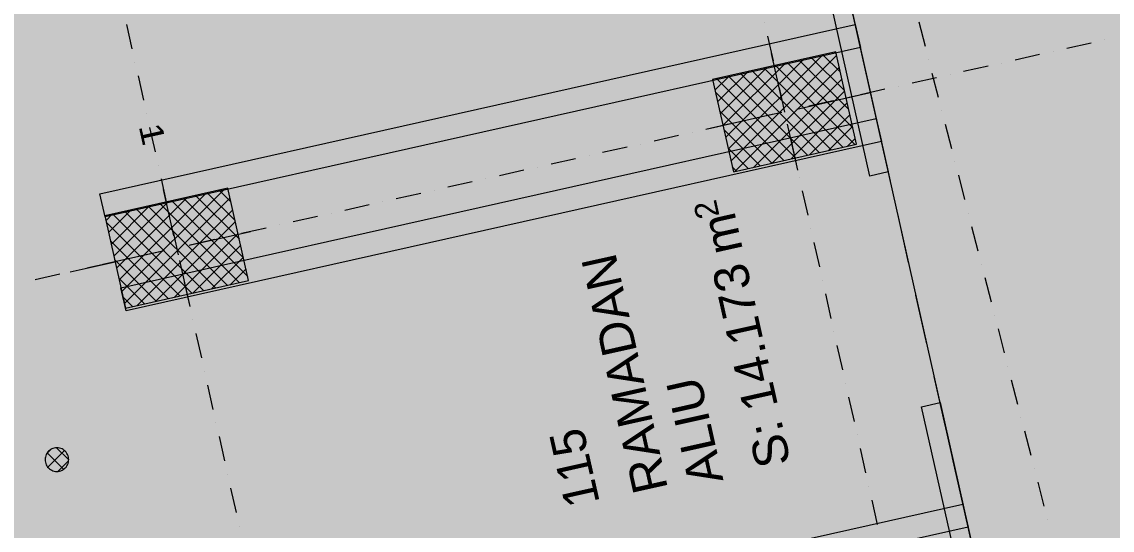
# Model space of a CAD drawing. Header units: centimetres. Extents: x -6805 to 4309, y -7338 to 617.
# Drawn here: x 29 to 721, y -2699 to -2376 of the extents above; entities that cross this region are included whole.
import ezdxf

# ---------------------------------------------------------------- set-up
doc = ezdxf.new("R2010")
doc.units = ezdxf.units.CM
for name, color, linetype, true_color in [('PDF_ - rruga_ndarjet anesore', 7, 'Continuous', 0x7f7f7f), ('PDF_065 Möbel Einrichtung', 7, 'Continuous', 0x7f7f7f), ('PDF_A - Akset', 7, 'Continuous', 0xfd4435), ('PDF_A - Pllaka Themel', 7, 'Continuous', 0x7f7f7f), ('PDF_A -Polyline', 7, 'Continuous', 0x7f7f7f)]:
    doc.layers.add(name, color=color, linetype=linetype, true_color=true_color)
for name, color, linetype in [('PDF_- GARAZHE', 7, 'Continuous'), ('PDF_A - Fill Zone', 7, 'Continuous'), ('PDF_A - Shtyllat', 7, 'Continuous')]:
    doc.layers.add(name, color=color, linetype=linetype)
doc.styles.add('PDF Arial', font='')
doc.styles.get('PDF Arial').set_extended_font_data('Arial')

msp = doc.modelspace()

# ---------------------------------------------------------------- hatches: boundary and pattern name
at = {"layer": 'PDF_A - Fill Zone', "true_color": 0x93a0c6, "transparency": 33554559}
msp.add_hatch(color=253, dxfattribs=at).paths.add_polyline_path([(-447.66, -308.22), (916.94, -308.22), (916.94, -1306.84), (921.31, -1326.37), (872.49, -1337.33), (1189.12, -2748.46), (667.5, -2865.5), (356.01, -1477.32), (320.99, -1485.18), (248.37, -1161.51), (-99.87, -1161.51), (-99.87, -1589.37), (-447.66, -1589.37)])
at = {"layer": 'PDF_A - Pllaka Themel', "true_color": 0xd5d5d5, "transparency": 33554559}
h = msp.add_hatch(color=254, dxfattribs=at)
h.paths.add_polyline_path([(-5581.92, -878.77), (-5581.92, -838.74), (-5656.99, -838.74), (-5656.99, -378.27), (-5641.97, -378.27), (-5641.97, 287.29), (-2884.66, 287.29), (-432.6, 287.29), (-419.79, 287.29), (978.3, 287.29), (978.3, -308.22), (1644.1, -308.22), (1644.1, -1142.36), (931.04, -1302.36), (1552.22, -1164.4), (1863.25, -2555.08), (1863.27, -2555.07), (2158.71, -3867.26), (2155.22, -3868.03), (2646.93, -6059.23), (2017.8, -6200.41), (2017.67, -6199.86), (-1597.03, -7011.01), (-1702.67, -6540.31), (-1846.28, -6572.52), (-1976.98, -6060.13), (-1982.53, -5964.43), (-1838.96, -5932.29), (-2055.74, -4966.25), (-2419.29, -4966.25), (-2929.7, -4966.25), (-2929.7, -2144.79), (-2909.68, -2144.79), (-2904.73, -1595.67), (-4731.2, -1619.36), (-4671.15, -1619.36), (-4671.15, -2159.83), (-5099.03, -2159.81), (-5102.54, -2159.76), (-5106.05, -2159.61), (-5109.55, -2159.37), (-5113.04, -2159.02), (-5116.52, -2158.59), (-5119.99, -2158.04), (-5123.44, -2157.41), (-5126.87, -2156.67), (-5130.27, -2155.85), (-5133.66, -2154.92), (-5137.02, -2153.9), (-5140.35, -2152.79), (-5143.64, -2151.59), (-5146.9, -2150.29), (-5150.13, -2148.9), (-5153.31, -2147.42), (-5156.45, -2145.85), (-5159.54, -2144.2), (-5162.59, -2142.46), (-5165.59, -2140.63), (-5168.53, -2138.72), (-5171.42, -2136.74), (-5174.26, -2134.66), (-5177.03, -2132.51), (-5179.74, -2130.29), (-5182.39, -2127.99), (-5184.97, -2125.61), (-5187.49, -2123.17), (-5189.94, -2120.65), (-5192.31, -2118.06), (-5194.61, -2115.42), (-5196.84, -2112.71), (-5198.99, -2109.93), (-5201.06, -2107.1), (-5203.05, -2104.21), (-5204.96, -2101.26), (-5206.78, -2098.27), (-5208.52, -2095.21), (-5210.18, -2092.12), (-5211.74, -2088.99), (-5213.22, -2085.8), (-5214.61, -2082.58), (-5215.9, -2079.32), (-5217.11, -2076.02), (-5218.22, -2072.69), (-5219.24, -2069.33), (-5220.16, -2065.95), (-5220.99, -2062.55), (-5221.72, -2059.11), (-5222.36, -2055.66), (-5222.9, -2052.19), (-5223.34, -2048.71), (-5223.69, -2045.22), (-5223.93, -2041.71), (-5224.08, -2038.21), (-5224.13, -2034.71), (-5224.12, -1589.37), (-5276.67, -1564.36), (-5842.14, -1564.36), (-5842.14, -878.77)])
h.paths.add_polyline_path([(-1884.8, -2746.4), (-1725.78, -2754.1), (-263.28, -2617.91), (-272.05, -2578.85), (-296.78, -2580.25), (-343.47, -2075.77), (-1348.13, -2129.78), (-1534.78, -2147.18), (-1533.4, -2162.02), (-1836.78, -2167.48), (-1836.78, -2147.45), (-1876.81, -2147.45), (-1876.81, -2187.49), (-1531.07, -2187.03), (-1493.33, -2681.24), (-1884.8, -2706.36)])
h.paths.add_polyline_path([(-452.61, -1589.37), (-91.92, -1583.39), (-92.31, -1174.02), (283, -1174.02), (283, -828.73), (-419.79, -828.73), (-427.6, -828.73), (-452.61, -828.73)])
h.paths.add_polyline_path([(413.21, -3713.81), (401.11, -3715.64), (389.02, -3717.55), (376.94, -3719.54), (364.87, -3721.61), (352.83, -3723.77), (340.79, -3726.01), (328.77, -3728.32), (316.77, -3730.71), (304.78, -3733.18)])
at = {"layer": 'PDF_A - Pllaka Themel', "true_color": 0xbfbfbf, "transparency": 33554559}
h = msp.add_hatch(color=9, dxfattribs=at)
h.paths.add_polyline_path([(-5637.01, -378.27), (-5637.01, -315.22), (-447.66, -308.19), (-447.66, -308.22), (963.52, -308.22), (963.52, -763.68), (936, -763.68), (936, -863.76), (963.52, -863.76), (964.76, -1337.14), (925.69, -1345.91), (892.3, -1353.4), (988.45, -1782.56), (1104.37, -2300.85), (1195.01, -2706.12), (1170.59, -2711.59), (1193.36, -2813.05), (1455.74, -3983.06), (1827.47, -5638.02), (1828.36, -5640.74), (1829.15, -5643.5), (1829.85, -5646.27), (1830.45, -5649.07), (1830.96, -5651.88), (1831.36, -5654.72), (1831.66, -5657.56), (1831.87, -5660.41), (1831.97, -5663.28), (1831.97, -5666.14), (1831.89, -5669), (1831.69, -5671.85), (1831.39, -5674.7), (1831, -5677.54), (1830.51, -5680.35), (1829.92, -5683.16), (1829.24, -5685.93), (1828.46, -5688.68), (1827.57, -5691.41), (1826.6, -5694.1), (1825.54, -5696.75), (1824.38, -5699.37), (1823.12, -5701.94), (1821.78, -5704.47), (1820.36, -5706.95), (1818.84, -5709.39), (1817.26, -5711.76), (1815.57, -5714.08), (1813.81, -5716.34), (1811.98, -5718.54), (1810.07, -5720.67), (1808.09, -5722.73), (1806.03, -5724.72), (1803.91, -5726.64), (1801.72, -5728.48), (1799.47, -5730.25), (1797.16, -5731.93), (1794.79, -5733.54), (1792.36, -5735.06), (1789.88, -5736.5), (1787.36, -5737.84), (1784.8, -5739.1), (1782.18, -5740.27), (1779.53, -5741.34), (1776.84, -5742.32), (-1865.84, -6559.76), (-1972.03, -6060.13), (1187.39, -5351.16), (1189.51, -5350.66), (1191.61, -5350.07), (1193.68, -5349.39), (1195.73, -5348.62), (1197.73, -5347.75), (1199.69, -5346.8), (1201.61, -5345.77), (1203.49, -5344.64), (1205.3, -5343.44), (1207.07, -5342.15), (1208.77, -5340.79), (1210.42, -5339.35), (1212, -5337.85), (1213.51, -5336.27), (1214.94, -5334.62), (1216.3, -5332.92), (1217.59, -5331.15), (1218.79, -5329.34), (1219.92, -5327.46), (1220.96, -5325.54), (1221.91, -5323.58), (1222.78, -5321.58), (1223.55, -5319.53), (1224.23, -5317.46), (1224.82, -5315.36), (1225.32, -5313.24), (1225.72, -5311.09), (1226.02, -5308.93), (1226.23, -5306.75), (1226.34, -5304.58), (1226.35, -5302.4), (1226.28, -5300.21), (1226.1, -5298.04), (1225.82, -5295.88), (1225.45, -5293.73), (1224.97, -5291.59), (967.71, -4147.99), (967.16, -4145.82), (966.5, -4143.68), (965.76, -4141.58), (964.92, -4139.51), (963.99, -4137.47), (962.97, -4135.49), (961.86, -4133.55), (960.67, -4131.65), (959.39, -4129.82), (958.04, -4128.05), (956.6, -4126.34), (955.09, -4124.68), (953.5, -4123.11), (951.86, -4121.6), (950.14, -4120.18), (948.36, -4118.82), (946.52, -4117.55), (944.63, -4116.36), (942.68, -4115.26), (940.7, -4114.24), (938.66, -4113.31), (936.59, -4112.48), (934.48, -4111.74), (932.34, -4111.1), (930.17, -4110.55), (927.98, -4110.1), (925.78, -4109.75), (923.56, -4109.49), (921.33, -4109.34), (919.09, -4109.28), (916.86, -4109.32), (914.63, -4109.47), (912.41, -4109.71), (910.2, -4110.05), (908.01, -4110.49), (526.4, -4196.13), (467.81, -4209.28), (455.58, -4213.1), (443.37, -4217.02), (431.2, -4221.04), (419.06, -4225.14), (406.95, -4229.34), (394.87, -4233.64), (382.82, -4238.02), (370.82, -4242.51), (358.84, -4247.08), (346.9, -4251.74), (335, -4256.5), (323.13, -4261.35), (311.3, -4266.29), (299.52, -4271.32), (287.76, -4276.44), (276.06, -4281.65), (264.38, -4286.96), (252.76, -4292.35), (241.17, -4297.83), (229.62, -4303.41), (218.13, -4309.06), (206.67, -4314.81), (195.26, -4320.65), (183.89, -4326.58), (172.57, -4332.6), (161.3, -4338.69), (150.07, -4344.88), (138.9, -4351.16), (127.76, -4357.52), (116.69, -4363.96), (105.66, -4370.49), (94.67, -4377.1), (83.75, -4383.8), (72.87, -4390.59), (62.05, -4397.46), (51.28, -4404.41), (40.57, -4411.44), (29.91, -4418.56), (19.3, -4425.76), (8.75, -4433.04), (-1.74, -4440.41), (-13.44, -4447.77), (-25.18, -4455.07), (-36.98, -4462.26), (-48.83, -4469.39), (-60.73, -4476.42), (-72.67, -4483.38), (-84.67, -4490.25), (-96.72, -4497.03), (-108.81, -4503.72), (-120.96, -4510.33), (-133.14, -4516.85), (-145.38, -4523.29), (-157.66, -4529.64), (-169.99, -4535.9), (-182.35, -4542.07), (-194.77, -4548.16), (-207.22, -4554.16), (-219.72, -4560.06), (-232.26, -4565.88), (-244.84, -4571.62), (-257.46, -4577.25), (-270.12, -4582.81), (-282.82, -4588.26), (-295.56, -4593.64), (-308.33, -4598.91), (-321.15, -4604.1), (-333.99, -4609.2), (-346.88, -4614.21), (-359.81, -4619.12), (-372.76, -4623.95), (-385.74, -4628.67), (-398.77, -4633.31), (-411.82, -4637.86), (-424.92, -4642.31), (-438.03, -4646.67), (-451.18, -4650.93), (-464.37, -4655.11), (-477.57, -4659.18), (-490.81, -4663.17), (-2040.76, -5010.98), (-2050.79, -4966.25), (-2414.34, -4966.25), (-2414.34, -4749.36), (-2414.57, -2387.78), (-2414.58, -2276.48), (-2415.05, -2272.78), (-2415.63, -2269.1), (-2416.31, -2265.43), (-2417.08, -2261.78), (-2417.93, -2258.14), (-2418.89, -2254.54), (-2419.94, -2250.96), (-2421.09, -2247.41), (-2422.32, -2243.88), (-2423.65, -2240.39), (-2425.06, -2236.94), (-2426.57, -2233.53), (-2428.15, -2230.15), (-2429.84, -2226.82), (-2431.6, -2223.53), (-2433.45, -2220.29), (-2435.38, -2217.11), (-2437.39, -2213.97), (-2439.5, -2210.88), (-2441.67, -2207.85), (-2443.93, -2204.87), (-2446.26, -2201.96), (-2448.66, -2199.11), (-2451.13, -2196.32), (-2453.69, -2193.59), (-2456.31, -2190.94), (-2459, -2188.35), (-2461.74, -2185.84), (-2464.57, -2183.38), (-2467.45, -2181.02), (-2470.39, -2178.72), (-2473.38, -2176.5), (-2476.44, -2174.36), (-2479.55, -2172.3), (-2482.72, -2170.32), (-2485.93, -2168.43), (-2489.19, -2166.61), (-2492.5, -2164.89), (-2495.85, -2163.24), (-2499.24, -2161.69), (-2502.68, -2160.23), (-2506.15, -2158.85), (-2509.65, -2157.57), (-2513.18, -2156.38), (-2904.72, -2164.81), (-2899.72, -1589.37), (-2414.31, -1589.37), (-2414.31, -828.73), (-4726.25, -828.73), (-4726.25, -1619.36), (-5219.16, -1619.35), (-5219.16, -2036.14), (-5219.17, -2034.71), (-5219.16, -1589.37), (-5271.71, -1564.36), (-5253.39, -1564.36), (-5253.39, -878.77), (-5576.97, -878.77), (-5576.97, -838.74), (-5652.02, -838.74), (-5652.02, -378.27)])
h.paths.add_polyline_path([(-1883.87, -1589.37), (-1863.84, -1589.37), (-1863.84, -1634.38), (-1863.88, -1634.38), (-1863.88, -2147.18), (-1836.55, -2147.45), (-1871.85, -2147.45), (-1871.85, -2187.49), (-1831.82, -2187.43), (-1831.82, -2147.5), (-1529.51, -2150.6), (-1526.54, -2182.48), (-1488.38, -2681.24), (-1718.52, -2706.37), (-1879.85, -2706.36), (-1879.85, -2746.4), (-1720.83, -2754.1), (-221.28, -2598.22), (-135.83, -2979.09), (-1425.42, -3268.45), (-1880.43, -3268.45), (-1873.52, -4356.82), (-1873.76, -4358.94), (-1873.89, -4361.07), (-1873.93, -4363.2), (-1873.88, -4365.33), (-1873.71, -4367.46), (-1873.46, -4369.58), (-1873.11, -4371.68), (-1872.67, -4373.76), (-1872.13, -4375.84), (-1871.5, -4377.87), (-1870.77, -4379.88), (-1869.95, -4381.85), (-1869.05, -4383.78), (-1868.06, -4385.67), (-1866.97, -4387.5), (-1865.81, -4389.3), (-1864.58, -4391.03), (-1863.26, -4392.71), (-1861.87, -4394.32), (-1860.39, -4395.87), (-1858.86, -4397.35), (-1857.26, -4398.76), (-1855.59, -4400.1), (-1853.87, -4401.36), (-1852.09, -4402.54), (-1850.27, -4403.63), (-1848.39, -4404.64), (-1846.46, -4405.56), (-1844.51, -4406.4), (-1842.5, -4407.15), (-1840.47, -4407.79), (-1838.41, -4408.35), (-1836.33, -4408.82), (-1834.23, -4409.19), (-1832.12, -4409.47), (-1829.99, -4409.65), (-1827.86, -4409.72), (-1825.73, -4409.7), (-1823.6, -4409.59), (-1821.48, -4409.38), (-1819.37, -4409.07), (-657.92, -4148.44), (-657.8, -4148.96), (-640.87, -4142.08), (-623.98, -4135.12), (-607.12, -4128.08), (-590.3, -4120.94), (-573.52, -4113.7), (-556.78, -4106.38), (-540.08, -4098.97), (-523.41, -4091.48), (-506.79, -4083.89), (-490.21, -4076.22), (-473.66, -4068.46), (-457.17, -4060.61), (-440.7, -4052.67), (-424.29, -4044.65), (-407.92, -4036.54), (-391.58, -4028.34), (-375.3, -4020.05), (-359.06, -4011.68), (-342.86, -4003.22), (-326.71, -3994.68), (-310.6, -3986.05), (-294.54, -3977.33), (-278.53, -3968.52), (-262.57, -3959.64), (-246.65, -3950.67), (-230.77, -3941.62), (-214.95, -3932.48), (-199.18, -3923.26), (-183.46, -3913.95), (-171.76, -3907.67), (-160.01, -3901.48), (-148.21, -3895.39), (-136.38, -3889.37), (-124.5, -3883.45), (-112.58, -3877.6), (-100.62, -3871.85), (-88.61, -3866.18), (-76.56, -3860.6), (-64.48, -3855.1), (-52.35, -3849.7), (-40.19, -3844.39), (-27.98, -3839.16), (-15.74, -3834.02), (-3.46, -3828.97), (8.86, -3824), (21.21, -3819.14), (33.59, -3814.35), (46.01, -3809.67), (58.47, -3805.06), (70.95, -3800.56), (83.47, -3796.14), (96.03, -3791.81), (108.6, -3787.57), (121.22, -3783.42), (133.86, -3779.37), (146.53, -3775.41), (159.23, -3771.54), (171.96, -3767.76), (184.72, -3764.08), (197.49, -3760.49), (210.3, -3756.99), (223.14, -3753.59), (235.99, -3750.28), (248.88, -3747.06), (261.78, -3743.94), (274.7, -3740.9), (287.65, -3737.97), (300.62, -3735.12), (313.61, -3732.38), (326.61, -3729.72), (339.65, -3727.16), (352.69, -3724.7), (365.76, -3722.33), (378.83, -3720.06), (391.93, -3717.88), (405.04, -3715.79), (418.17, -3713.81), (787.26, -3630.98), (789.38, -3630.46), (791.47, -3629.84), (793.53, -3629.14), (795.57, -3628.34), (797.56, -3627.45), (799.52, -3626.48), (801.42, -3625.43), (803.29, -3624.3), (805.1, -3623.08), (806.86, -3621.79), (808.55, -3620.42), (810.19, -3618.97), (811.77, -3617.46), (813.27, -3615.88), (814.71, -3614.24), (816.07, -3612.54), (817.36, -3610.77), (818.57, -3608.95), (819.69, -3607.09), (820.73, -3605.17), (821.69, -3603.21), (822.57, -3601.21), (823.36, -3599.18), (824.06, -3597.11), (824.66, -3595.01), (825.17, -3592.89), (825.6, -3590.75), (825.93, -3588.6), (826.16, -3586.43), (826.3, -3584.25), (826.34, -3582.06), (826.3, -3579.89), (826.14, -3577.71), (825.91, -3575.54), (825.57, -3573.38), (825.14, -3571.24), (681.41, -2927.91), (734.37, -2916.03), (711.61, -2814.58), (658.74, -2826.44), (287.95, -1174.02), (287.95, -828.73), (-447.66, -828.73), (-1883.87, -828.73)])
at = {"layer": 'PDF_A - Shtyllat', "true_color": 0xaaaaaa, "transparency": 33554559}
msp.add_hatch(color=253, dxfattribs=at).paths.add_polyline_path([(43.97, -2654.34), (44.02, -2653.49), (44.16, -2652.67), (44.39, -2651.86), (44.71, -2651.08), (45.12, -2650.35), (45.61, -2649.65), (46.17, -2649.03), (46.79, -2648.47), (47.48, -2647.98), (48.22, -2647.57), (49, -2647.26), (49.81, -2647.02), (50.63, -2646.88), (51.47, -2646.83), (52.32, -2646.88), (53.14, -2647.02), (53.95, -2647.26), (54.73, -2647.57), (55.47, -2647.98), (56.16, -2648.47), (56.79, -2649.03), (57.35, -2649.65), (57.83, -2650.35), (58.24, -2651.08), (58.56, -2651.86), (58.79, -2652.67), (58.94, -2653.49), (58.98, -2654.34), (58.94, -2655.18), (58.79, -2656.01), (58.56, -2656.81), (58.24, -2657.59), (57.83, -2658.33), (57.35, -2659.02), (56.79, -2659.65), (56.16, -2660.21), (55.47, -2660.69), (54.73, -2661.1), (53.95, -2661.42), (53.14, -2661.65), (52.32, -2661.8), (51.47, -2661.84), (50.63, -2661.8), (49.81, -2661.65), (49, -2661.42), (48.22, -2661.1), (47.48, -2660.69), (46.79, -2660.21), (46.17, -2659.65), (45.61, -2659.02), (45.12, -2658.33), (44.71, -2657.59), (44.39, -2656.81), (44.16, -2656.01), (44.02, -2655.18)])

# ---------------------------------------------------------------- linework, layer by layer
at = {"layer": 'PDF_ - rruga_ndarjet anesore', "lineweight": 0}
for points in [[(567.4, -2474.25), (516.35, -2246.71)], [(528.07, -2244.08), (579.12, -2471.62)], [(579.12, -2471.62), (567.4, -2474.25)], [(600.27, -2620.73), (611.99, -2618.11)], [(633.14, -2767.22), (600.27, -2620.73)], [(611.99, -2618.11), (644.85, -2764.59)]]:
    msp.add_lwpolyline(points, dxfattribs=at)
at = {"layer": 'PDF_ - rruga_ndarjet anesore', "color": 7, "true_color": 0xffffff, "transparency": 33554559}
for points in [[(516.35, -2246.71), (528.07, -2244.08), (567.4, -2474.25), (579.12, -2471.62)], [(611.99, -2618.11), (644.85, -2764.59), (600.27, -2620.73), (633.14, -2767.22)]]:
    msp.add_solid(points, dxfattribs=at)
at = {"layer": 'PDF_- GARAZHE', "color": 254, "true_color": 0xccccff, "transparency": 33554559}
for points in [[(17.78, -2255.56), (506.05, -2145.98), (79.53, -2530.74), (567.8, -2421.17)], [(79.37, -2530.03), (567.64, -2420.46), (141.48, -2806.84), (629.77, -2697.27)]]:
    msp.add_solid(points, dxfattribs=at)
at = {"layer": 'PDF_065 Möbel Einrichtung', "lineweight": 0}
for points in [[(78.74, -2485.5), (558.1, -2377.92)], [(558.1, -2377.92), (561.38, -2392.58)], [(561.38, -2392.58), (82.03, -2500.14)], [(92.15, -2545.23), (571.5, -2437.65)], [(571.5, -2437.65), (574.79, -2452.31)], [(574.79, -2452.31), (95.44, -2559.88)], [(82.03, -2500.14), (78.74, -2485.5)], [(95.44, -2559.88), (92.15, -2545.23)], [(147.11, -2790.16), (626.47, -2682.59)], [(626.47, -2682.59), (629.76, -2697.24)], [(629.76, -2697.24), (150.39, -2804.8)]]:
    msp.add_lwpolyline(points, dxfattribs=at)
at = {"layer": 'PDF_065 Möbel Einrichtung', "color": 7, "true_color": 0xffffff, "transparency": 33554559}
for points in [[(82.03, -2500.14), (78.74, -2485.5), (561.38, -2392.58), (558.1, -2377.92)], [(95.44, -2559.88), (92.15, -2545.23), (574.79, -2452.31), (571.5, -2437.65)], [(150.39, -2804.8), (147.11, -2790.16), (629.76, -2697.24), (626.47, -2682.59)]]:
    msp.add_solid(points, dxfattribs=at)
at = {"layer": 'PDF_A - Akset', "lineweight": 0}
for points in [[(95.63, -2377.87), (99.11, -2393.37)], [(500.56, -2376.85), (500.56, -2376.85)], [(502.49, -2385.46), (505.97, -2400.97)], [(707.85, -2389.74), (692.35, -2393.22)], [(716.47, -2387.8), (716.47, -2387.8)], [(675.13, -2397.08), (659.62, -2400.56)], [(683.74, -2395.15), (683.74, -2395.15)], [(101.04, -2401.98), (101.04, -2401.98)], [(642.4, -2404.42), (626.89, -2407.9)], [(651.01, -2402.49), (651.01, -2402.49)], [(102.97, -2410.59), (106.45, -2426.09)], [(507.9, -2409.58), (507.9, -2409.58)], [(609.67, -2411.77), (594.17, -2415.25)], [(618.28, -2409.84), (618.28, -2409.84)], [(509.84, -2418.19), (513.31, -2433.7)], [(576.94, -2419.11), (561.44, -2422.59)], [(585.55, -2417.18), (585.55, -2417.18)], [(544.21, -2426.46), (528.71, -2429.93)], [(552.83, -2424.52), (552.83, -2424.52)], [(108.38, -2434.71), (108.38, -2434.71)], [(511.49, -2433.8), (495.98, -2437.28)], [(520.1, -2431.87), (520.1, -2431.87)], [(478.76, -2441.14), (463.25, -2444.62)], [(487.37, -2439.21), (487.37, -2439.21)], [(515.25, -2442.31), (515.25, -2442.31)], [(110.32, -2443.32), (113.8, -2458.83)], [(446.02, -2448.49), (430.53, -2451.97)], [(454.64, -2446.55), (454.64, -2446.55)], [(413.3, -2455.83), (397.8, -2459.31)], [(421.91, -2453.9), (421.91, -2453.9)], [(517.18, -2450.92), (520.66, -2466.43)], [(380.57, -2463.18), (365.07, -2466.65)], [(389.18, -2461.24), (389.18, -2461.24)], [(115.73, -2467.43), (115.73, -2467.43)], [(356.46, -2468.59), (356.46, -2468.59)], [(117.66, -2476.05), (121.14, -2491.55)], [(323.73, -2475.93), (323.73, -2475.93)], [(347.84, -2470.52), (332.34, -2474)], [(522.59, -2475.04), (522.59, -2475.04)], [(291, -2483.27), (291, -2483.27)], [(315.12, -2477.86), (299.61, -2481.34)], [(524.52, -2483.65), (528, -2499.15)], [(258.27, -2490.62), (258.27, -2490.62)], [(282.39, -2485.21), (266.88, -2488.69)], [(225.54, -2497.96), (225.54, -2497.96)], [(249.66, -2492.55), (234.16, -2496.03)], [(123.07, -2500.17), (123.07, -2500.17)], [(216.93, -2499.89), (201.43, -2503.37)], [(125.01, -2508.78), (128.48, -2524.28)], [(184.2, -2507.24), (168.7, -2510.72)], [(192.82, -2505.31), (192.82, -2505.31)], [(529.93, -2507.77), (529.93, -2507.77)], [(151.48, -2514.58), (135.97, -2518.06)], [(160.09, -2512.65), (160.09, -2512.65)], [(531.87, -2516.38), (535.35, -2531.88)], [(118.75, -2521.93), (103.24, -2525.4)], [(127.35, -2519.99), (127.35, -2519.99)], [(86.01, -2529.27), (70.52, -2532.75)], [(94.63, -2527.34), (94.63, -2527.34)], [(53.29, -2536.61), (37.79, -2540.09)], [(61.9, -2534.68), (61.9, -2534.68)], [(130.42, -2532.9), (130.42, -2532.9)], [(132.35, -2541.51), (135.83, -2557.01)], [(537.28, -2540.49), (537.28, -2540.49)], [(539.21, -2549.11), (542.69, -2564.6)], [(137.76, -2565.62), (137.76, -2565.62)], [(544.62, -2573.22), (544.62, -2573.22)], [(139.69, -2574.24), (143.17, -2589.73)], [(546.55, -2581.83), (550.03, -2597.34)], [(145.1, -2598.35), (145.1, -2598.35)], [(147.04, -2606.96), (150.52, -2622.47)], [(551.97, -2605.95), (551.97, -2605.95)], [(553.9, -2614.56), (557.38, -2630.07)], [(152.45, -2631.07), (152.45, -2631.07)], [(154.38, -2639.69), (157.86, -2655.2)], [(559.31, -2638.68), (559.31, -2638.68)], [(561.24, -2647.3), (564.72, -2662.79)], [(159.79, -2663.81), (159.79, -2663.81)], [(161.72, -2672.42), (165.2, -2687.92)], [(566.65, -2671.41), (566.65, -2671.41)], [(568.59, -2680.02), (572.06, -2695.52)], [(167.14, -2696.54), (167.14, -2696.54)]]:
    msp.add_lwpolyline(points, dxfattribs=at)
at = {"layer": 'PDF_A - Akset', "color": 21, "lineweight": 0, "true_color": 0xff9955}
for points in [[(598.44, -2376.33), (602.41, -2391.71)], [(604.62, -2400.26), (604.62, -2400.26)], [(606.82, -2408.81), (610.8, -2424.19)], [(613, -2432.74), (613, -2432.74)], [(615.21, -2441.28), (619.18, -2456.66)], [(621.39, -2465.21), (621.39, -2465.21)], [(623.6, -2473.76), (627.57, -2489.14)], [(629.77, -2497.69), (629.77, -2497.69)], [(631.98, -2506.23), (635.96, -2521.62)], [(638.16, -2530.17), (638.16, -2530.17)], [(640.37, -2538.71), (644.34, -2554.1)], [(646.55, -2562.64), (646.55, -2562.64)], [(648.76, -2571.18), (652.73, -2586.57)], [(654.93, -2595.12), (654.93, -2595.12)], [(657.15, -2603.66), (661.11, -2619.05)], [(663.33, -2627.6), (663.33, -2627.6)], [(665.53, -2636.14), (669.5, -2651.53)], [(671.72, -2660.07), (671.72, -2660.07)], [(673.92, -2668.62), (677.9, -2684)], [(680.1, -2692.54), (680.1, -2692.54)]]:
    msp.add_lwpolyline(points, dxfattribs=at)
at = {"layer": 'PDF_A - Pllaka Themel', "lineweight": 0}
msp.add_lwpolyline([(658.74, -2826.44), (287.95, -1174.02)], dxfattribs=at)
at = {"layer": 'PDF_A - Shtyllat', "lineweight": 0}
for points in [[(545.74, -2395.34), (467.62, -2412.88)], [(475.87, -2449.68), (525.71, -2399.84)], [(477.56, -2457.19), (537.58, -2397.18)], [(479.25, -2464.7), (546.27, -2397.68)], [(511.5, -2425.6), (504.93, -2396.29)], [(553.92, -2431.83), (522.63, -2400.53)], [(551.27, -2419.96), (530.14, -2398.84)], [(548.61, -2408.1), (537.66, -2397.16)], [(545.94, -2396.24), (545.17, -2395.48)], [(558.88, -2453.94), (545.74, -2395.34)], [(470.81, -2427.14), (490.13, -2407.83)], [(472.5, -2434.65), (501.99, -2405.17)], [(474.19, -2442.16), (513.85, -2402.5)], [(481.94, -2471.2), (547.95, -2405.2)], [(542.84, -2457.54), (492.58, -2407.28)], [(550.35, -2455.85), (500.09, -2405.59)], [(557.87, -2454.17), (507.61, -2403.9)], [(556.58, -2443.68), (515.12, -2402.22)], [(467.62, -2412.88), (480.77, -2471.46)], [(469.13, -2419.63), (478.27, -2410.49)], [(520.3, -2462.59), (470.03, -2412.33)], [(527.81, -2460.91), (477.54, -2410.65)], [(535.32, -2459.23), (485.06, -2408.96)], [(493.81, -2468.55), (549.63, -2412.71)], [(512.78, -2464.29), (469.42, -2420.92)], [(505.68, -2465.88), (551.33, -2420.23)], [(517.53, -2463.22), (553.01, -2427.75)], [(521.06, -2431.65), (560.13, -2422.89)], [(505.44, -2435.16), (466.38, -2443.93)], [(505.27, -2465.97), (472.09, -2432.79)], [(513.26, -2433.4), (513.26, -2433.4)], [(529.4, -2460.56), (554.69, -2435.26)], [(515, -2441.22), (521.57, -2470.51)], [(497.76, -2467.65), (474.75, -2444.64)], [(541.26, -2457.9), (556.38, -2442.77)], [(490.25, -2469.34), (477.4, -2456.51)], [(480.77, -2471.46), (558.88, -2453.94)], [(553.12, -2455.23), (558.07, -2450.28)], [(482.72, -2471.03), (480.06, -2468.36)], [(160, -2481.9), (81.88, -2499.43)], [(92.7, -2547.65), (158, -2482.35)], [(125.76, -2512.15), (119.19, -2482.85)], [(161.96, -2490.67), (154.44, -2483.15)], [(173.14, -2540.49), (160, -2481.9)], [(87.64, -2525.11), (122.41, -2490.34)], [(89.32, -2532.63), (134.28, -2487.68)], [(91.01, -2540.14), (146.13, -2485.01)], [(94.38, -2555.16), (161.4, -2488.15)], [(172.61, -2538.12), (124.39, -2489.89)], [(169.95, -2526.26), (131.9, -2488.21)], [(167.29, -2514.39), (139.41, -2486.52)], [(164.63, -2502.54), (146.93, -2484.83)], [(84.26, -2510.09), (98.69, -2495.65)], [(85.95, -2517.6), (110.55, -2493)], [(144.59, -2546.9), (94.33, -2496.63)], [(152.1, -2545.22), (101.84, -2494.95)], [(102.38, -2556.37), (163.09, -2495.66)], [(159.62, -2543.53), (109.36, -2493.27)], [(167.14, -2541.84), (116.87, -2491.57)], [(81.88, -2499.43), (95.02, -2558.03)], [(82.58, -2502.56), (86.83, -2498.31)], [(129.57, -2550.28), (82.79, -2503.5)], [(137.08, -2548.58), (86.81, -2498.32)], [(114.23, -2553.71), (164.77, -2503.17)], [(126.1, -2551.05), (166.46, -2510.68)], [(135.32, -2518.21), (174.38, -2509.44)], [(122.05, -2551.96), (85.44, -2515.35)], [(137.96, -2548.39), (168.14, -2518.21)], [(119.7, -2521.71), (80.63, -2530.48)], [(127.51, -2519.96), (127.51, -2519.96)], [(149.82, -2545.73), (169.83, -2525.72)], [(114.54, -2553.64), (88.11, -2527.22)], [(129.27, -2527.77), (135.84, -2557.07)], [(107.03, -2555.33), (90.77, -2539.08)], [(161.68, -2543.07), (171.52, -2533.23)], [(95.02, -2558.03), (173.14, -2540.49)], [(99.51, -2557.02), (93.43, -2550.94)]]:
    msp.add_lwpolyline(points, dxfattribs=at)
at = {"layer": 'PDF_A - Shtyllat', "color": 253, "lineweight": 0, "true_color": 0xaaaaaa}
for points in [[(45.02, -2650.53), (47.67, -2647.88)], [(55.77, -2660.48), (45.34, -2650.04)], [(45.66, -2659.09), (56.23, -2648.53)], [(58.97, -2654.48), (51.33, -2646.84)], [(52.15, -2661.81), (58.94, -2655.01)]]:
    msp.add_lwpolyline(points, dxfattribs=at)
at = {"layer": 'PDF_A - Shtyllat', "color": 253, "lineweight": 0, "true_color": 0x999999}
for points in [[(45.61, -2649.65), (45.12, -2650.35)], [(46.17, -2649.03), (45.61, -2649.65)], [(46.79, -2648.47), (46.17, -2649.03)], [(47.48, -2647.98), (46.79, -2648.47)], [(48.22, -2647.57), (47.48, -2647.98)], [(49, -2647.26), (48.22, -2647.57)], [(49.81, -2647.02), (49, -2647.26)], [(50.63, -2646.88), (49.81, -2647.02)], [(51.47, -2646.83), (50.63, -2646.88)], [(52.32, -2646.88), (51.47, -2646.83)], [(53.14, -2647.02), (52.32, -2646.88)], [(53.95, -2647.26), (53.14, -2647.02)], [(54.73, -2647.57), (53.95, -2647.26)], [(55.47, -2647.98), (54.73, -2647.57)], [(56.16, -2648.47), (55.47, -2647.98)], [(56.79, -2649.03), (56.16, -2648.47)], [(57.35, -2649.65), (56.79, -2649.03)], [(57.83, -2650.35), (57.35, -2649.65)], [(44.02, -2653.49), (43.97, -2654.34)], [(43.97, -2654.34), (44.02, -2655.18)], [(44.16, -2652.67), (44.02, -2653.49)], [(44.02, -2655.18), (44.16, -2656.01)], [(44.39, -2651.86), (44.16, -2652.67)], [(44.16, -2656.01), (44.39, -2656.81)], [(44.71, -2651.08), (44.39, -2651.86)], [(44.39, -2656.81), (44.71, -2657.59)], [(45.12, -2650.35), (44.71, -2651.08)], [(58.24, -2651.08), (57.83, -2650.35)], [(58.56, -2651.86), (58.24, -2651.08)], [(58.24, -2657.59), (58.56, -2656.81)], [(58.79, -2652.67), (58.56, -2651.86)], [(58.56, -2656.81), (58.79, -2656.01)], [(58.94, -2653.49), (58.79, -2652.67)], [(58.79, -2656.01), (58.94, -2655.18)], [(58.98, -2654.34), (58.94, -2653.49)], [(58.94, -2655.18), (58.98, -2654.34)], [(44.71, -2657.59), (45.12, -2658.33)], [(45.12, -2658.33), (45.61, -2659.02)], [(45.61, -2659.02), (46.17, -2659.65)], [(46.17, -2659.65), (46.79, -2660.21)], [(46.79, -2660.21), (47.48, -2660.69)], [(47.48, -2660.69), (48.22, -2661.1)], [(48.22, -2661.1), (49, -2661.42)], [(49, -2661.42), (49.81, -2661.65)], [(49.81, -2661.65), (50.63, -2661.8)], [(50.63, -2661.8), (51.47, -2661.84)], [(51.47, -2661.84), (52.32, -2661.8)], [(52.32, -2661.8), (53.14, -2661.65)], [(53.14, -2661.65), (53.95, -2661.42)], [(53.95, -2661.42), (54.73, -2661.1)], [(54.73, -2661.1), (55.47, -2660.69)], [(55.47, -2660.69), (56.16, -2660.21)], [(56.16, -2660.21), (56.79, -2659.65)], [(56.79, -2659.65), (57.35, -2659.02)], [(57.35, -2659.02), (57.83, -2658.33)], [(57.83, -2658.33), (58.24, -2657.59)]]:
    msp.add_lwpolyline(points, dxfattribs=at)
at = {"layer": 'PDF_A - Shtyllat', "color": 8, "true_color": 0x7f7f7f, "transparency": 33554559}
for points in [[(558.88, -2453.94), (480.77, -2471.46), (545.74, -2395.34), (467.62, -2412.88)], [(173.14, -2540.49), (95.02, -2558.03), (160, -2481.9), (81.88, -2499.43)]]:
    msp.add_solid(points, dxfattribs=at)
at = {"layer": 'PDF_A -Polyline', "lineweight": 0}
for points in [[(568.83, -2425.77), (561.88, -2394.76)], [(552.31, -2424.64), (567.8, -2421.17)], [(580.43, -2477.44), (573.47, -2446.44)], [(592.02, -2529.12), (585.07, -2498.12)], [(59.99, -2535.11), (88.45, -2528.73)], [(603.62, -2580.8), (596.66, -2549.79)], [(615.21, -2632.47), (608.26, -2601.47)], [(626.81, -2684.15), (619.85, -2653.14)]]:
    msp.add_lwpolyline(points, dxfattribs=at)

# ---------------------------------------------------------------- texts
at = {"layer": 'PDF_- GARAZHE', "attachment_point": 7, "rotation": 102.59998, "style": 'PDF Arial'}
for s, insert, char_height in [('\\W1.001521;2', (472.06, -2499.51), 14.5905), ('\\W1.000269;m', (486.92, -2521.09), 22.1067), ('\\W1.001047;RAMADAN', (439.37, -2672.86), 22.1067), ('\\W1.001163;14.173', (509.58, -2620.25), 22.1067), ('\\W1.001474;ALIU', (474.82, -2667.44), 22.1067), ('\\W0.969351;115', (396.4, -2681.56), 22.1067), ('\\W1.002323;S:', (517.65, -2656.37), 22.1067)]:
    msp.add_mtext(s, dxfattribs=dict(at, insert=insert, char_height=char_height))
at = {"layer": 'PDF_065 Möbel Einrichtung', "insert": (103.32, -2442.45), "char_height": 14.7378, "attachment_point": 7, "rotation": 282.59998, "style": 'PDF Arial'}
msp.add_mtext('\\W1.191871;1', dxfattribs=at)

doc.saveas('drawing.dxf')
